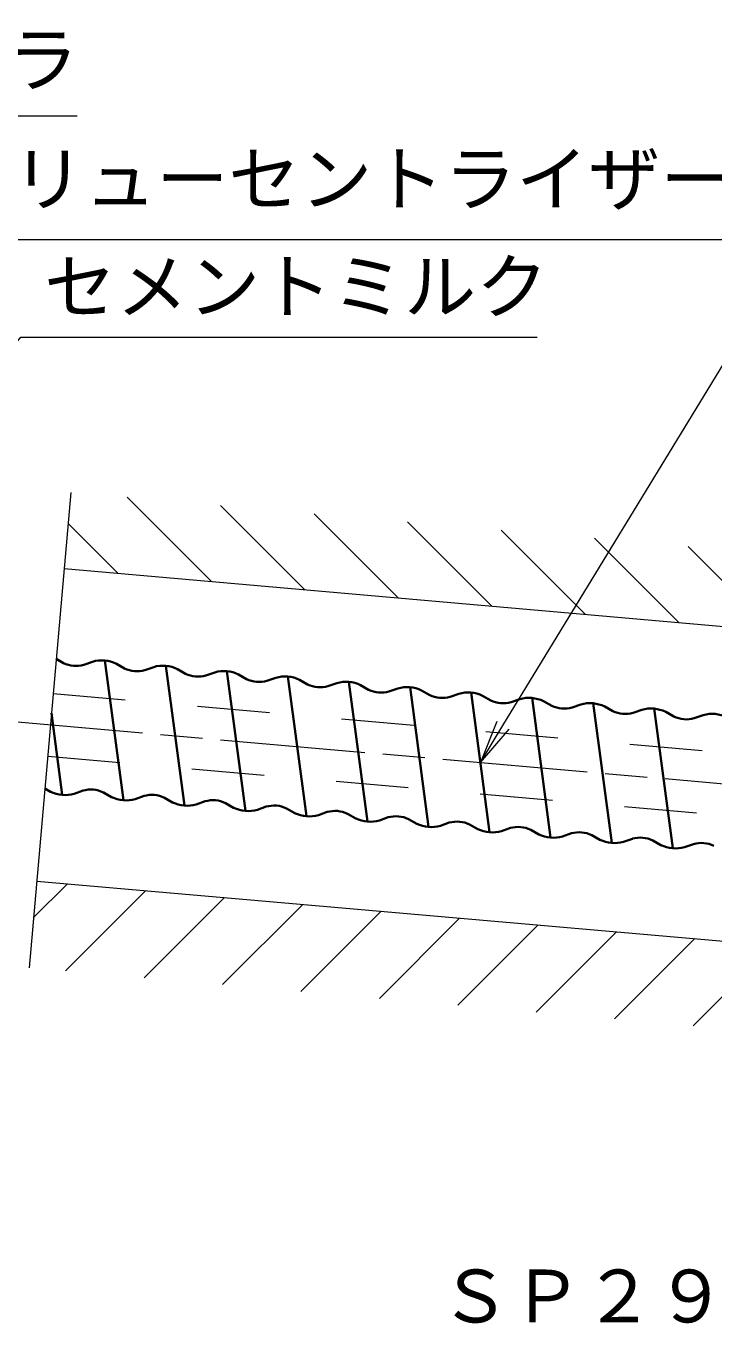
# Model space of a CAD drawing. Units: millimetres at full size, sheet at 1:2.5; details may follow other scales. Extents: x 9811 to 11491, y -1826 to -623.
# Drawn here: x 10764.7 to 10907.2, y -1158.9 to -887.3 of the extents above; entities that cross this region are included whole.
import ezdxf
from ezdxf.enums import TextEntityAlignment as Align

# ---------------------------------------------------------------- set-up
doc = ezdxf.new("R2010")
doc.units = ezdxf.units.MM
doc.header["$LTSCALE"] = 2.5
doc.linetypes.add('CHAIN', pattern=[18.5, 12, -1.5, 3.5, -1.5])
doc.linetypes.add('DASHED_SPACED', pattern=[12, 6, -6])
for name, color, linetype, lineweight in [('1外形線', 7, 'Continuous', 35), ('2細い実線', 3, 'Continuous', 20), ('3隠れ線', 2, 'DASHED_SPACED', 13), ('4中心線', 1, 'CHAIN', 15), ('6寸法線', 4, 'Continuous', 13), ('寸法線', 4, 'Continuous', 13), ('枠', 7, 'Continuous', 13), ('細い実線', 3, 'Continuous', 20)]:
    doc.layers.add(name, color=color, linetype=linetype, lineweight=lineweight)
doc.styles.add('ＭＳ ゴシック', font='')
doc.styles.get('ＭＳ ゴシック').set_extended_font_data('MS Gothic')

# ---------------------------------------------------------------- blocks, each defined once
blk = doc.blocks.new('open_arrow')
at = {"color": 0, "linetype": 'Continuous', "lineweight": -2}
blk.add_lwpolyline([(7.5, 1.25), (0, 0), (7.5, -1.25)], dxfattribs=at)

msp = doc.modelspace()

# ---------------------------------------------------------------- hatches: boundary and pattern name
at = {"layer": '細い実線'}
h = msp.add_hatch(dxfattribs=at)
h.set_pattern_fill('USER', color=256, style=0, pattern_type=2)
h.set_pattern_definition([(135, (5958.072, -81.913), (-8.83883, -8.83883), [])])
h.paths.add_polyline_path([(11097.148, -1028.183), (11098.351, -1012.392), (10773.898, -983.939), (10772.516, -999.741)])
h = msp.add_hatch(dxfattribs=at)
h.set_pattern_fill('USER', color=256, style=0, pattern_type=2)
h.set_pattern_definition([(45, (5958.072, -81.913), (-8.83883, 8.83883), [])])
h.paths.add_polyline_path([(10766.851, -1064.494), (10765.28, -1082.446), (11090.667, -1110.92), (11091.783, -1092.896), (11083.056, -1092.134)])

# ---------------------------------------------------------------- linework, layer by layer
at = {"layer": '1外形線'}
for p, q in [((10772.373, -1019.314), (10770.878, -1018.459)), ((10772.373, -1019.314), (10770.878, -1018.459)), ((10772.373, -1019.314), (10770.878, -1018.459)), ((10772.373, -1019.314), (10770.878, -1018.459)), ((10778.419, -1019.024), (10776.586, -1019.683)), ((10778.419, -1019.024), (10776.586, -1019.683)), ((10778.419, -1019.024), (10776.586, -1019.683)), ((10780.949, -1018.795), (10784.791, -1047.739)), ((10785.025, -1020.421), (10783.334, -1019.454)), ((10785.025, -1020.421), (10783.334, -1019.454)), ((10785.025, -1020.421), (10783.334, -1019.454)), ((10785.025, -1020.421), (10783.334, -1019.454)), ((10791.071, -1020.131), (10789.238, -1020.79)), ((10791.071, -1020.131), (10789.238, -1020.79)), ((10791.071, -1020.131), (10789.238, -1020.79)), ((10793.601, -1019.901), (10797.443, -1048.846)), ((10797.677, -1021.528), (10795.986, -1020.561)), ((10797.677, -1021.528), (10795.986, -1020.561)), ((10797.677, -1021.528), (10795.986, -1020.561)), ((10797.677, -1021.528), (10795.986, -1020.561)), ((10806.253, -1021.008), (10810.095, -1049.953)), ((10803.723, -1021.238), (10801.89, -1021.896)), ((10803.723, -1021.238), (10801.89, -1021.896)), ((10803.723, -1021.238), (10801.89, -1021.896)), ((10810.329, -1022.635), (10808.638, -1021.668)), ((10810.329, -1022.635), (10808.638, -1021.668)), ((10810.329, -1022.635), (10808.638, -1021.668)), ((10810.329, -1022.635), (10808.638, -1021.668)), ((10816.375, -1022.345), (10814.541, -1023.003)), ((10816.375, -1022.345), (10814.541, -1023.003)), ((10816.375, -1022.345), (10814.541, -1023.003)), ((10818.905, -1022.115), (10822.746, -1051.06)), ((10822.98, -1023.742), (10821.289, -1022.774)), ((10822.98, -1023.742), (10821.289, -1022.774)), ((10822.98, -1023.742), (10821.289, -1022.774)), ((10822.98, -1023.742), (10821.289, -1022.774)), ((10829.026, -1023.451), (10827.193, -1024.11)), ((10829.026, -1023.451), (10827.193, -1024.11)), ((10829.026, -1023.451), (10827.193, -1024.11)), ((10831.556, -1023.222), (10835.398, -1052.167)), ((10835.632, -1024.849), (10833.941, -1023.881)), ((10835.632, -1024.849), (10833.941, -1023.881)), ((10835.632, -1024.849), (10833.941, -1023.881)), ((10835.632, -1024.849), (10833.941, -1023.881)), ((10841.678, -1024.558), (10839.845, -1025.217)), ((10841.678, -1024.558), (10839.845, -1025.217)), ((10841.678, -1024.558), (10839.845, -1025.217)), ((10844.208, -1024.329), (10848.05, -1053.274)), ((10848.284, -1025.955), (10846.593, -1024.988)), ((10848.284, -1025.955), (10846.593, -1024.988)), ((10848.284, -1025.955), (10846.593, -1024.988)), ((10848.284, -1025.955), (10846.593, -1024.988)), ((10854.33, -1025.665), (10852.496, -1026.324)), ((10854.33, -1025.665), (10852.496, -1026.324)), ((10854.33, -1025.665), (10852.496, -1026.324)), ((10856.86, -1025.436), (10860.702, -1054.381)), ((10860.935, -1027.062), (10859.244, -1026.095)), ((10860.935, -1027.062), (10859.244, -1026.095)), ((10860.935, -1027.062), (10859.244, -1026.095)), ((10860.935, -1027.062), (10859.244, -1026.095)), ((10866.981, -1026.772), (10865.148, -1027.431)), ((10866.981, -1026.772), (10865.148, -1027.431)), ((10866.981, -1026.772), (10865.148, -1027.431)), ((10869.511, -1026.543), (10873.353, -1055.488)), ((10873.587, -1028.169), (10871.896, -1027.202)), ((10873.587, -1028.169), (10871.896, -1027.202)), ((10873.587, -1028.169), (10871.896, -1027.202)), ((10879.633, -1027.879), (10877.8, -1028.538)), ((10879.633, -1027.879), (10877.8, -1028.538)), ((10882.163, -1027.65), (10886.005, -1056.594)), ((10886.239, -1029.276), (10884.548, -1028.309)), ((10892.285, -1028.986), (10890.452, -1029.645)), ((10894.815, -1028.756), (10898.657, -1057.701)), ((10769.894, -1029.713), (10772.14, -1046.632)), ((10898.891, -1030.383), (10897.2, -1029.416)), ((10904.937, -1030.093), (10903.103, -1030.751)), ((10769.688, -1045.967), (10768.53, -1045.305)), ((10776.436, -1045.739), (10774.603, -1046.397)), ((10782.34, -1047.074), (10780.649, -1046.107)), ((10789.088, -1046.846), (10787.255, -1047.504)), ((10794.991, -1048.181), (10793.3, -1047.214)), ((10801.739, -1047.952), (10799.906, -1048.611)), ((10807.643, -1049.288), (10805.952, -1048.321)), ((10814.391, -1049.059), (10812.558, -1049.718)), ((10820.295, -1050.395), (10818.604, -1049.428)), ((10827.043, -1050.166), (10825.21, -1050.825)), ((10832.946, -1051.502), (10831.255, -1050.535)), ((10839.694, -1051.273), (10837.861, -1051.932)), ((10839.694, -1051.273), (10837.861, -1051.932)), ((10845.598, -1052.609), (10843.907, -1051.641)), ((10845.598, -1052.609), (10843.907, -1051.641)), ((10852.346, -1052.38), (10850.513, -1053.039)), ((10852.346, -1052.38), (10850.513, -1053.039)), ((10858.25, -1053.715), (10856.559, -1052.748)), ((10858.25, -1053.715), (10856.559, -1052.748)), ((10864.998, -1053.487), (10863.165, -1054.145)), ((10864.998, -1053.487), (10863.165, -1054.145)), ((10864.998, -1053.487), (10863.165, -1054.145)), ((10870.902, -1054.822), (10869.211, -1053.855)), ((10870.902, -1054.822), (10869.211, -1053.855)), ((10877.649, -1054.594), (10875.816, -1055.252)), ((10883.553, -1055.929), (10881.862, -1054.962)), ((10890.301, -1055.701), (10888.468, -1056.359)), ((10896.205, -1057.036), (10894.514, -1056.069)), ((10902.953, -1056.807), (10901.12, -1057.466))]:
    msp.add_line(p, q, dxfattribs=at)
for centre, radius, start, end in [((10774.969, -1013.905), 6, 244.36789, 285.63395), ((10774.969, -1013.905), 6, 244.36789, 285.63395), ((10774.969, -1013.905), 6, 244.36789, 285.63395), ((10780.306, -1025.765), 7, 64.36613, 105.63387), ((10780.306, -1025.765), 7, 64.36613, 105.63387), ((10780.306, -1025.765), 7, 64.36613, 105.63387), ((10787.621, -1015.012), 6, 244.36789, 285.63395), ((10787.621, -1015.012), 6, 244.36789, 285.63395), ((10787.621, -1015.012), 6, 244.36789, 285.63395), ((10792.958, -1026.872), 7, 64.36613, 105.63387), ((10792.958, -1026.872), 7, 64.36613, 105.63387), ((10792.958, -1026.872), 7, 64.36613, 105.63387), ((10805.609, -1027.979), 7, 64.36613, 105.63387), ((10805.609, -1027.979), 7, 64.36613, 105.63387), ((10805.609, -1027.979), 7, 64.36613, 105.63387), ((10800.273, -1016.118), 6, 244.36789, 285.63395), ((10800.273, -1016.118), 6, 244.36789, 285.63395), ((10800.273, -1016.118), 6, 244.36789, 285.63395), ((10812.924, -1017.225), 6, 244.36789, 285.63395), ((10812.924, -1017.225), 6, 244.36789, 285.63395), ((10812.924, -1017.225), 6, 244.36789, 285.63395), ((10818.261, -1029.086), 7, 64.36613, 105.63387), ((10818.261, -1029.086), 7, 64.36613, 105.63387), ((10818.261, -1029.086), 7, 64.36613, 105.63387), ((10825.576, -1018.332), 6, 244.36789, 285.63395), ((10825.576, -1018.332), 6, 244.36789, 285.63395), ((10825.576, -1018.332), 6, 244.36789, 285.63395), ((10830.913, -1030.192), 7, 64.36613, 105.63387), ((10830.913, -1030.192), 7, 64.36613, 105.63387), ((10830.913, -1030.192), 7, 64.36613, 105.63387), ((10838.228, -1019.439), 6, 244.36789, 285.63395), ((10838.228, -1019.439), 6, 244.36789, 285.63395), ((10838.228, -1019.439), 6, 244.36789, 285.63395), ((10843.564, -1031.299), 7, 64.36613, 105.63387), ((10843.564, -1031.299), 7, 64.36613, 105.63387), ((10843.564, -1031.299), 7, 64.36613, 105.63387), ((10850.879, -1020.546), 6, 244.36789, 285.63395), ((10850.879, -1020.546), 6, 244.36789, 285.63395), ((10850.879, -1020.546), 6, 244.36789, 285.63395), ((10856.216, -1032.406), 7, 64.36613, 105.63387), ((10856.216, -1032.406), 7, 64.36613, 105.63387), ((10856.216, -1032.406), 7, 64.36613, 105.63387), ((10868.868, -1033.513), 7, 64.36613, 105.63387), ((10868.868, -1033.513), 7, 64.36613, 105.63387), ((10868.868, -1033.513), 7, 64.36613, 105.63387), ((10863.531, -1021.653), 6, 244.36789, 285.63395), ((10863.531, -1021.653), 6, 244.36789, 285.63395), ((10863.531, -1021.653), 6, 244.36789, 285.63395), ((10876.183, -1022.76), 6, 244.36789, 285.63395), ((10876.183, -1022.76), 6, 244.36789, 285.63395), ((10881.52, -1034.62), 7, 64.36613, 105.63387), ((10894.171, -1035.727), 7, 64.36613, 105.63387), ((10888.835, -1023.867), 6, 244.36789, 285.63395), ((10901.486, -1024.973), 6, 244.36789, 285.63395), ((10906.823, -1036.834), 7, 64.36613, 105.63387), ((10778.053, -1051.517), 6, 64.36605, 105.6363), ((10772.716, -1039.656), 7, 244.36613, 285.63387), ((10785.368, -1040.763), 7, 244.36613, 285.63387), ((10790.705, -1052.624), 6, 64.36605, 105.6363), ((10798.02, -1041.87), 7, 244.36613, 285.63387), ((10803.356, -1053.73), 6, 64.36605, 105.6363), ((10810.671, -1042.977), 7, 244.36613, 285.63387), ((10816.008, -1054.837), 6, 64.36605, 105.6363), ((10823.323, -1044.084), 7, 244.36613, 285.63387), ((10828.66, -1055.944), 6, 64.36605, 105.6363), ((10835.975, -1045.191), 7, 244.36613, 285.63387), ((10835.975, -1045.191), 7, 244.36613, 285.63387), ((10835.975, -1045.191), 7, 244.36613, 285.63387), ((10841.311, -1057.051), 6, 64.36605, 105.6363), ((10841.311, -1057.051), 6, 64.36605, 105.6363), ((10841.311, -1057.051), 6, 64.36605, 105.6363), ((10848.627, -1046.298), 7, 244.36613, 285.63387), ((10848.627, -1046.298), 7, 244.36613, 285.63387), ((10848.627, -1046.298), 7, 244.36613, 285.63387), ((10853.963, -1058.158), 6, 64.36605, 105.6363), ((10853.963, -1058.158), 6, 64.36605, 105.6363), ((10853.963, -1058.158), 6, 64.36605, 105.6363), ((10866.615, -1059.265), 6, 64.36605, 105.6363), ((10866.615, -1059.265), 6, 64.36605, 105.6363), ((10866.615, -1059.265), 6, 64.36605, 105.6363), ((10861.278, -1047.404), 7, 244.36613, 285.63387), ((10861.278, -1047.404), 7, 244.36613, 285.63387), ((10861.278, -1047.404), 7, 244.36613, 285.63387), ((10873.93, -1048.511), 7, 244.36613, 285.63387), ((10873.93, -1048.511), 7, 244.36613, 285.63387), ((10879.267, -1060.372), 6, 64.36605, 105.6363), ((10886.582, -1049.618), 7, 244.36613, 285.63387), ((10891.918, -1061.478), 6, 64.36605, 105.6363), ((10899.233, -1050.725), 7, 244.36613, 285.63387), ((10904.57, -1062.585), 6, 64.36605, 105.6363)]:
    msp.add_arc(centre, radius, start, end, dxfattribs=at)
at = {"layer": '2細い実線'}
for p, q in [((10773.898, -983.939), (10765.28, -1082.446)), ((10772.516, -999.741), (11097.148, -1028.183)), ((10766.851, -1064.494), (11091.783, -1092.896))]:
    msp.add_line(p, q, dxfattribs=at)
at = {"layer": '3隠れ線'}
for p, q in [((10770.25, -1025.637), (11037.101, -1048.987)), ((10769.117, -1038.589), (11035.826, -1061.923))]:
    msp.add_line(p, q, dxfattribs=at)
at = {"layer": '4中心線'}
msp.add_line((10758.861, -1031.171), (11103.844, -1061.327), dxfattribs=at)
at = {"layer": '6寸法線'}
for points in [[(10858.78, -1039.905), (10863.47, -1032.224), (10926.769, -928.529)], [(10721.154, -1002.802), (10724.988, -998.187), (10763.512, -951.811), (10772.712, -951.811)]]:
    msp.add_lwpolyline(points, dxfattribs=at)
at = {"layer": '寸法線'}
for p, q in [((10670.62, -905.914), (10775.208, -905.914)), ((10733.085, -931.516), (10910.946, -931.516)), ((10772.712, -951.811), (10870.578, -951.811))]:
    msp.add_line(p, q, dxfattribs=at)

# ---------------------------------------------------------------- block references
at = {"layer": '6寸法線', "xscale": 1.2, "yscale": 1.2, "rotation": 58.6}
msp.add_blockref('open_arrow', (10858.78, -1039.905), dxfattribs=at)

# ---------------------------------------------------------------- texts
at = {"layer": '枠', "style": 'ＭＳ ゴシック'}
for s, p in [('ＳＰ２９カップラ', (10656.072, -903.031)), ('スクリューセントライザー', (10731.922, -927.715)), ('セメントミルク', (10768.367, -950.036)), ('ＳＰ２９ビット（φ６５）', (10850.202, -1159.223))]:
    msp.add_text(s, height=10.94, dxfattribs=at).set_placement(p, align=Align.BOTTOM_LEFT)

doc.saveas('drawing.dxf')
